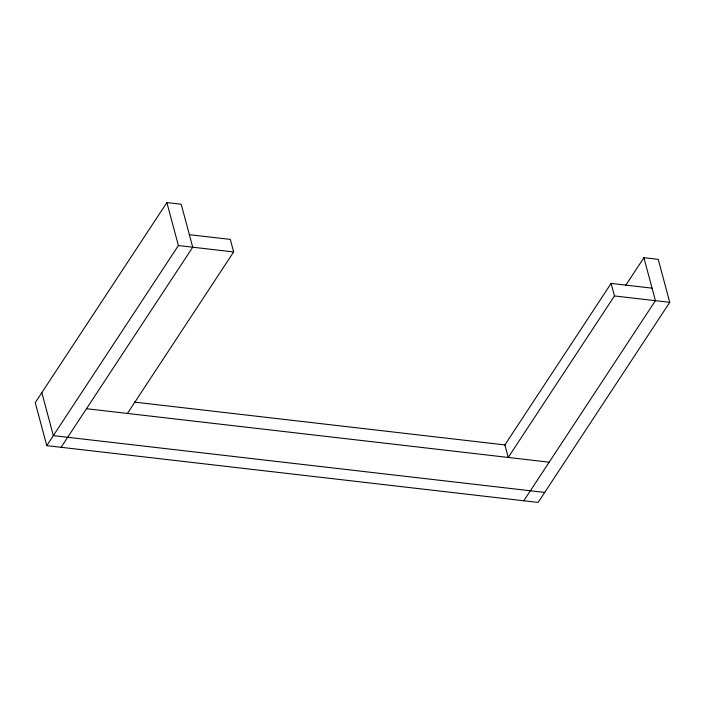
<?xml version="1.0" encoding="UTF-8"?>
<svg xmlns="http://www.w3.org/2000/svg" width="705" height="705" viewBox="0 0 705 705"><rect width="100%" height="100%" fill="white"/><g stroke="black" fill="none" stroke-linecap="round" stroke-linejoin="round"><path stroke-width="1.06" d="M61.097 447.305L192.721 247.208L181.203 204.23L166.874 202.573L35.25 402.67L46.768 445.648L538.126 502.427L669.75 302.33L658.232 259.352L643.903 257.695L625.793 285.234M46.768 445.648L178.391 245.551L166.874 202.573M127.429 413.447L233.663 251.941L230.306 239.409L189.363 234.677M611.112 283.41L504.877 444.917L508.235 457.448L614.469 295.95L611.112 283.41L652.063 288.142M523.797 500.77L655.421 300.683L643.903 257.695M178.391 245.551L233.663 251.941M614.469 295.95L669.75 302.33M134.532 402.114L505.353 444.97M86.486 408.715L549.177 462.18M544.709 492.425L53.351 435.637L41.833 392.659"/></g></svg>
